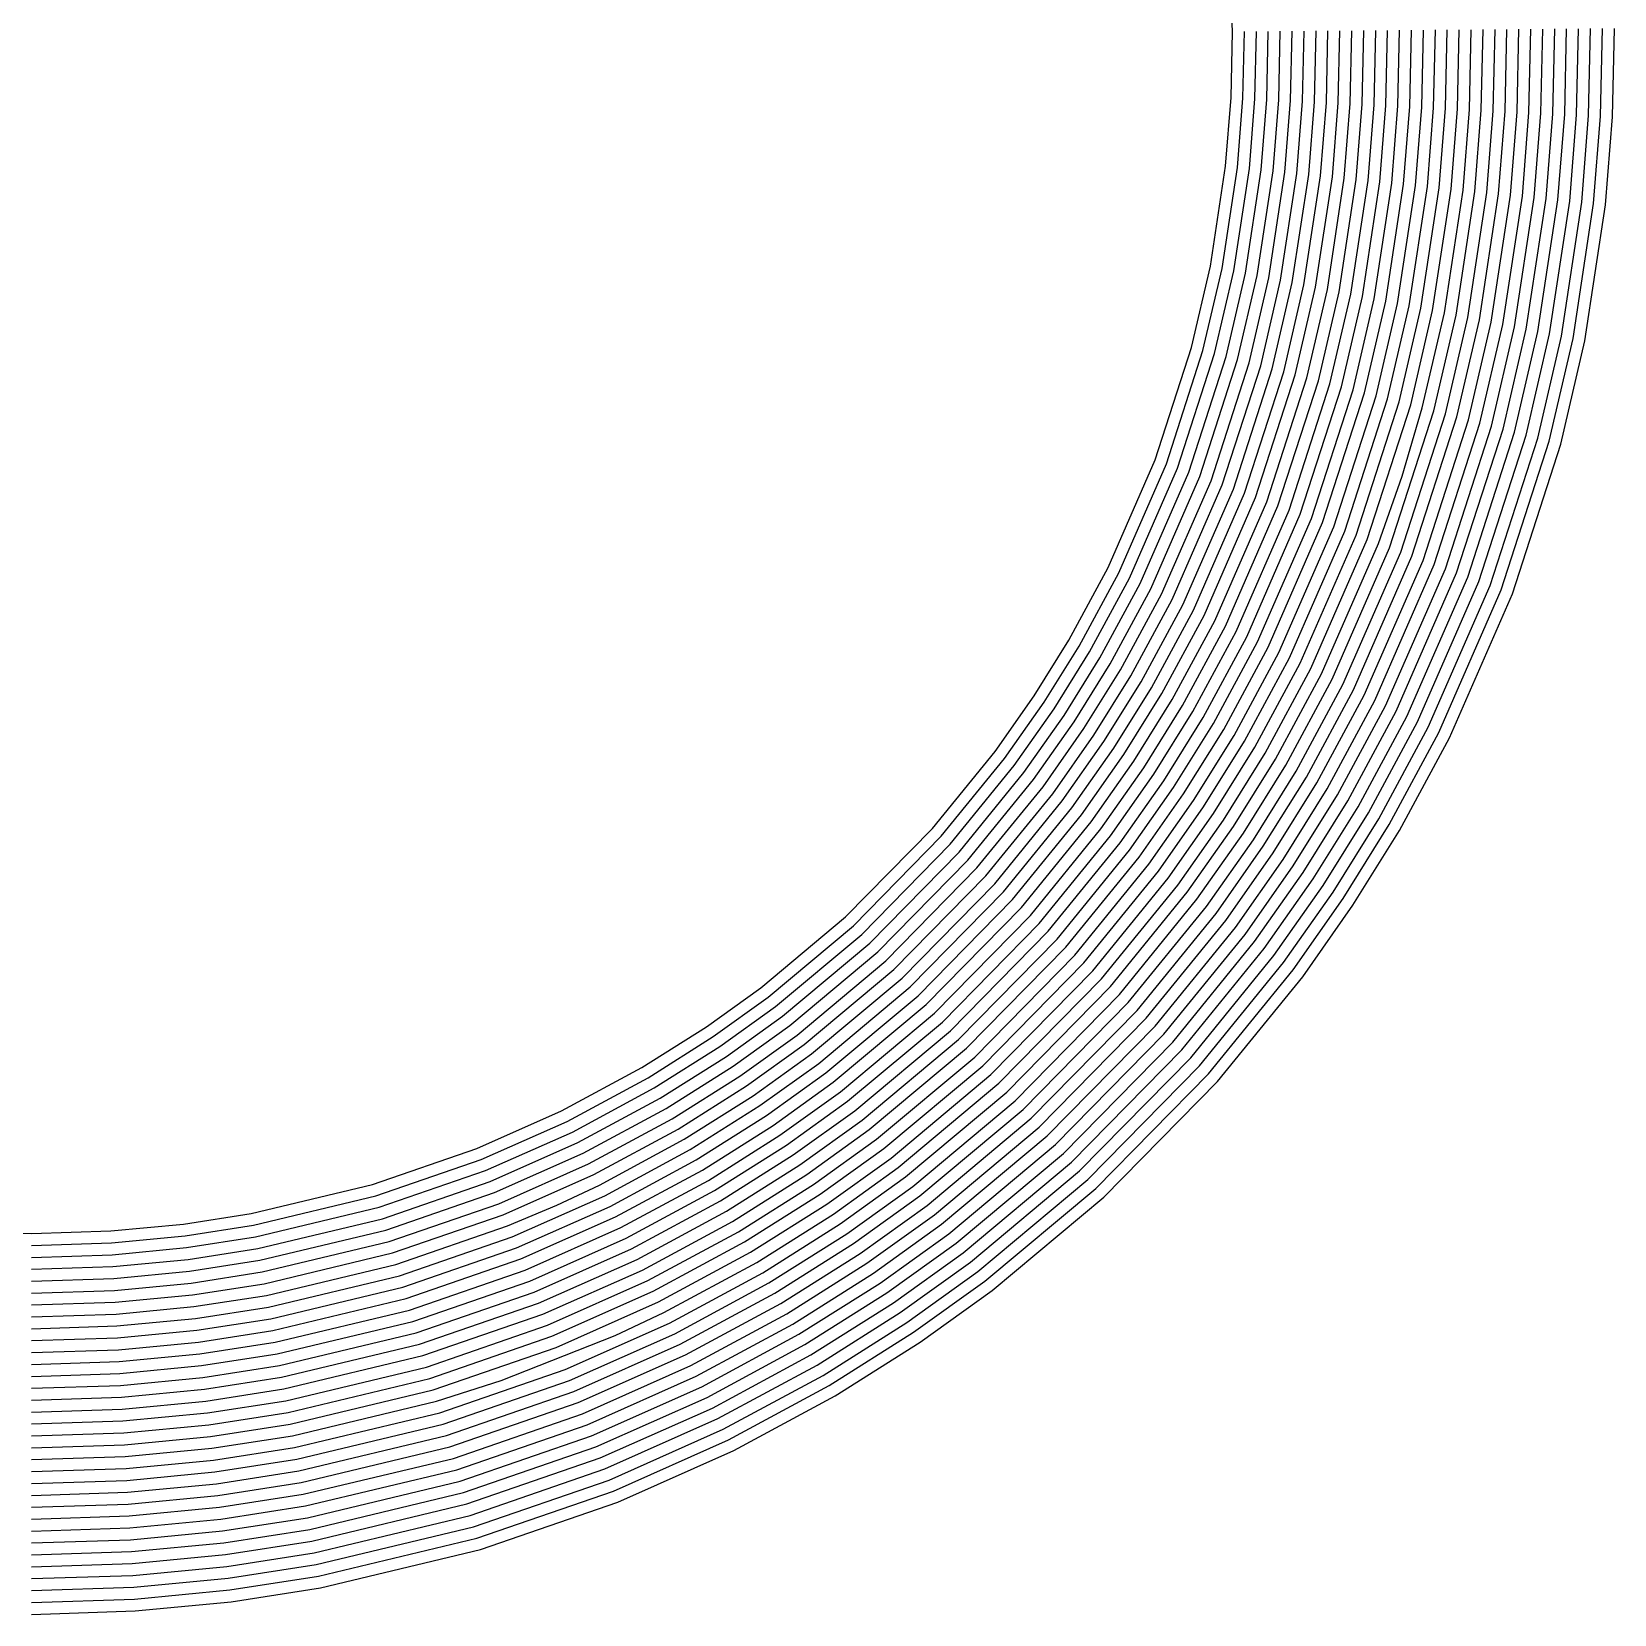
# Model space of a CAD drawing. Header units: metres. Extents: x -19 to 19, y -19.6 to 19.6.
# Drawn here: x 5.002 to 8.982, y 11.71 to 15.69 of the extents above; entities that cross this region are included whole.
import ezdxf

# ---------------------------------------------------------------- set-up
doc = ezdxf.new("R2010")
doc.units = ezdxf.units.M

msp = doc.modelspace()

# ---------------------------------------------------------------- linework, layer by layer
for p, q in [((8.021603, 15.690219, -0.049426), (8.013505, 15.895285, -0.070128)), ((8.017911, 15.524475, -0.032936), (8.021603, 15.690219, -0.049426)), ((8.047885, 15.522976, -0.03279), (8.051616, 15.690474, -0.049454)), ((8.077859, 15.521478, -0.032643), (8.081629, 15.690729, -0.049482)), ((8.107833, 15.51998, -0.032497), (8.111642, 15.690984, -0.049509)), ((8.137807, 15.518481, -0.03235), (8.141655, 15.69124, -0.049537)), ((8.167781, 15.516983, -0.032204), (8.171668, 15.691495, -0.049565)), ((8.197755, 15.515484, -0.032057), (8.201681, 15.69175, -0.049592)), ((8.227729, 15.513986, -0.031911), (8.231695, 15.692006, -0.04962)), ((8.257703, 15.512488, -0.031765), (8.261708, 15.692261, -0.049647)), ((8.287677, 15.510989, -0.031618), (8.291721, 15.692516, -0.049675)), ((8.317651, 15.509491, -0.031472), (8.321734, 15.692771, -0.049702)), ((8.347625, 15.507993, -0.031325), (8.351747, 15.693027, -0.04973)), ((8.377599, 15.506494, -0.031179), (8.38176, 15.693282, -0.049757)), ((8.407573, 15.504996, -0.031032), (8.411773, 15.693537, -0.049785)), ((8.437547, 15.503498, -0.030886), (8.441786, 15.693793, -0.049812)), ((8.467521, 15.501999, -0.03074), (8.471799, 15.694048, -0.04984)), ((8.497495, 15.500501, -0.030593), (8.501812, 15.694303, -0.049868)), ((8.527469, 15.499002, -0.030447), (8.531825, 15.694558, -0.049895)), ((8.557443, 15.497504, -0.0303), (8.561838, 15.694814, -0.049923)), ((8.587417, 15.496006, -0.030154), (8.591851, 15.695069, -0.04995)), ((8.617391, 15.494507, -0.030007), (8.621864, 15.695324, -0.049978)), ((8.647365, 15.493009, -0.029861), (8.651877, 15.695579, -0.050005)), ((8.677339, 15.491511, -0.029715), (8.68189, 15.695835, -0.050033)), ((8.707313, 15.490012, -0.029568), (8.711904, 15.69609, -0.05006)), ((8.737287, 15.488514, -0.029422), (8.741917, 15.696345, -0.050088)), ((8.767261, 15.487015, -0.029275), (8.77193, 15.696601, -0.050116)), ((8.797235, 15.485517, -0.029129), (8.801943, 15.696856, -0.050143)), ((8.827209, 15.484019, -0.028982), (8.831956, 15.697111, -0.050171)), ((8.857183, 15.48252, -0.028836), (8.861969, 15.697366, -0.050198)), ((8.887157, 15.481022, -0.02869), (8.891982, 15.697622, -0.050226)), ((8.917131, 15.479524, -0.028543), (8.921995, 15.697877, -0.050253)), ((8.947105, 15.478025, -0.028397), (8.952008, 15.698132, -0.050281)), ((8.977079, 15.476527, -0.02825), (8.982021, 15.698388, -0.050308)), ((8.004335, 15.352073, -0.015979), (8.017911, 15.524475, -0.032936)), ((8.034189, 15.349045, -0.015685), (8.047885, 15.522976, -0.03279)), ((8.064042, 15.346016, -0.015391), (8.077859, 15.521478, -0.032643)), ((8.093896, 15.342987, -0.015097), (8.107833, 15.51998, -0.032497)), ((8.123749, 15.339958, -0.014803), (8.137807, 15.518481, -0.03235)), ((8.153603, 15.336929, -0.014509), (8.167781, 15.516983, -0.032204)), ((8.183456, 15.333901, -0.014215), (8.197755, 15.515484, -0.032057)), ((8.21331, 15.330872, -0.013921), (8.227729, 15.513986, -0.031911)), ((8.243163, 15.327843, -0.013627), (8.257703, 15.512488, -0.031765)), ((8.273017, 15.324814, -0.013332), (8.287677, 15.510989, -0.031618)), ((8.30287, 15.321785, -0.013038), (8.317651, 15.509491, -0.031472)), ((8.332724, 15.318757, -0.012744), (8.347625, 15.507993, -0.031325)), ((8.362577, 15.315728, -0.01245), (8.377599, 15.506494, -0.031179)), ((8.392431, 15.312699, -0.012156), (8.407573, 15.504996, -0.031032)), ((8.422284, 15.30967, -0.011862), (8.437547, 15.503498, -0.030886)), ((8.452138, 15.306641, -0.011568), (8.467521, 15.501999, -0.03074)), ((8.481991, 15.303613, -0.011274), (8.497495, 15.500501, -0.030593)), ((8.511845, 15.300584, -0.01098), (8.527469, 15.499002, -0.030447)), ((8.541698, 15.297555, -0.010686), (8.557443, 15.497504, -0.0303)), ((8.571552, 15.294526, -0.010391), (8.587417, 15.496006, -0.030154)), ((8.601405, 15.291497, -0.010097), (8.617391, 15.494507, -0.030007)), ((8.631259, 15.288469, -0.009803), (8.647365, 15.493009, -0.029861)), ((8.661112, 15.28544, -0.009509), (8.677339, 15.491511, -0.029715)), ((8.690966, 15.282411, -0.009215), (8.707313, 15.490012, -0.029568)), ((8.720819, 15.279382, -0.008921), (8.737287, 15.488514, -0.029422)), ((8.750673, 15.276353, -0.008627), (8.767261, 15.487015, -0.029275)), ((8.780526, 15.273325, -0.008333), (8.797235, 15.485517, -0.029129)), ((8.81038, 15.270296, -0.008039), (8.827209, 15.484019, -0.028982)), ((8.840233, 15.267267, -0.007745), (8.857183, 15.48252, -0.028836)), ((8.870087, 15.264238, -0.00745), (8.887157, 15.481022, -0.02869)), ((8.89994, 15.261209, -0.007156), (8.917131, 15.479524, -0.028543)), ((8.929794, 15.25818, -0.006862), (8.947105, 15.478025, -0.028397)), ((8.959647, 15.255152, -0.006568), (8.977079, 15.476527, -0.02825)), ((7.965954, 15.100491, 0.008429), (8.004335, 15.352073, -0.015979)), ((7.995381, 15.094612, 0.008989), (8.034189, 15.349045, -0.015685)), ((8.024807, 15.088733, 0.009549), (8.064042, 15.346016, -0.015391)), ((8.054233, 15.082854, 0.010109), (8.093896, 15.342987, -0.015097)), ((8.083659, 15.076975, 0.010669), (8.123749, 15.339958, -0.014803)), ((8.113085, 15.071096, 0.011229), (8.153603, 15.336929, -0.014509)), ((8.142511, 15.065217, 0.011789), (8.183456, 15.333901, -0.014215)), ((8.171937, 15.059338, 0.012349), (8.21331, 15.330872, -0.013921)), ((8.201364, 15.053459, 0.012909), (8.243163, 15.327843, -0.013627)), ((8.23079, 15.04758, 0.013469), (8.273017, 15.324814, -0.013332)), ((8.260216, 15.041701, 0.014029), (8.30287, 15.321785, -0.013038)), ((8.289642, 15.035822, 0.014589), (8.332724, 15.318757, -0.012744)), ((8.319068, 15.029943, 0.015149), (8.362577, 15.315728, -0.01245)), ((8.348494, 15.024063, 0.015709), (8.392431, 15.312699, -0.012156)), ((8.37792, 15.018184, 0.016269), (8.422284, 15.30967, -0.011862)), ((8.407347, 15.012305, 0.016829), (8.452138, 15.306641, -0.011568)), ((8.436773, 15.006426, 0.017389), (8.481991, 15.303613, -0.011274)), ((8.466199, 15.000547, 0.017949), (8.511845, 15.300584, -0.01098)), ((8.495625, 14.994668, 0.018509), (8.541698, 15.297555, -0.010686)), ((8.525051, 14.988789, 0.01907), (8.571552, 15.294526, -0.010391)), ((8.554477, 14.98291, 0.01963), (8.601405, 15.291497, -0.010097)), ((8.583903, 14.977031, 0.02019), (8.631259, 15.288469, -0.009803)), ((8.61333, 14.971152, 0.02075), (8.661112, 15.28544, -0.009509)), ((8.642756, 14.965273, 0.02131), (8.690966, 15.282411, -0.009215)), ((8.672182, 14.959394, 0.02187), (8.720819, 15.279382, -0.008921)), ((8.701608, 14.953515, 0.02243), (8.750673, 15.276353, -0.008627)), ((8.731034, 14.947636, 0.02299), (8.780526, 15.273325, -0.008333)), ((8.76046, 14.941757, 0.02355), (8.81038, 15.270296, -0.008039)), ((8.789886, 14.935878, 0.02411), (8.840233, 15.267267, -0.007745)), ((8.819312, 14.929999, 0.02467), (8.870087, 15.264238, -0.00745)), ((8.848739, 14.92412, 0.02523), (8.89994, 15.261209, -0.007156)), ((8.878165, 14.918241, 0.02579), (8.929794, 15.25818, -0.006862)), ((8.907591, 14.912362, 0.02635), (8.959647, 15.255152, -0.006568)), ((7.918357, 14.895718, 0.027957), (7.965954, 15.100491, 0.008429)), ((7.947387, 14.888132, 0.028669), (7.995381, 15.094612, 0.008989)), ((7.976416, 14.880545, 0.029381), (8.024807, 15.088733, 0.009549)), ((8.005446, 14.872959, 0.030092), (8.054233, 15.082854, 0.010109)), ((8.034475, 14.865372, 0.030804), (8.083659, 15.076975, 0.010669)), ((8.063505, 14.857786, 0.031516), (8.113085, 15.071096, 0.011229)), ((8.092534, 14.850199, 0.032228), (8.142511, 15.065217, 0.011789)), ((8.121564, 14.842613, 0.03294), (8.171937, 15.059338, 0.012349)), ((8.150593, 14.835026, 0.033651), (8.201364, 15.053459, 0.012909)), ((8.179623, 14.82744, 0.034363), (8.23079, 15.04758, 0.013469)), ((8.208652, 14.819853, 0.035075), (8.260216, 15.041701, 0.014029)), ((8.237682, 14.812267, 0.035787), (8.289642, 15.035822, 0.014589)), ((8.266711, 14.80468, 0.036498), (8.319068, 15.029943, 0.015149)), ((8.295741, 14.797094, 0.03721), (8.348494, 15.024063, 0.015709)), ((8.32477, 14.789507, 0.037922), (8.37792, 15.018184, 0.016269)), ((8.3538, 14.781921, 0.038634), (8.407347, 15.012305, 0.016829)), ((8.382829, 14.774334, 0.039345), (8.436773, 15.006426, 0.017389)), ((8.411859, 14.766748, 0.040057), (8.466199, 15.000547, 0.017949)), ((8.440888, 14.759161, 0.040769), (8.495625, 14.994668, 0.018509)), ((8.469918, 14.751575, 0.041481), (8.525051, 14.988789, 0.01907)), ((8.498947, 14.743988, 0.042192), (8.554477, 14.98291, 0.01963)), ((8.527977, 14.736402, 0.042904), (8.583903, 14.977031, 0.02019)), ((8.557006, 14.728815, 0.043616), (8.61333, 14.971152, 0.02075)), ((8.586036, 14.721229, 0.044328), (8.642756, 14.965273, 0.02131)), ((8.615065, 14.713642, 0.04504), (8.672182, 14.959394, 0.02187)), ((8.644095, 14.706056, 0.045751), (8.701608, 14.953515, 0.02243)), ((8.673124, 14.698469, 0.046463), (8.731034, 14.947636, 0.02299)), ((8.702154, 14.690883, 0.047175), (8.76046, 14.941757, 0.02355)), ((8.731183, 14.683296, 0.047887), (8.789886, 14.935878, 0.02411)), ((8.760213, 14.67571, 0.048598), (8.819312, 14.929999, 0.02467)), ((7.827235, 14.613745, 0.054447), (7.918357, 14.895718, 0.027957)), ((7.855311, 14.603193, 0.055412), (7.947387, 14.888132, 0.028669)), ((8.789242, 14.668123, 0.04931), (8.848739, 14.92412, 0.02523)), ((8.818272, 14.660537, 0.050022), (8.878165, 14.918241, 0.02579)), ((8.847301, 14.65295, 0.050734), (8.907591, 14.912362, 0.02635)), ((7.883387, 14.59264, 0.056378), (7.976416, 14.880545, 0.029381)), ((7.911463, 14.582088, 0.057344), (8.005446, 14.872959, 0.030092)), ((7.93954, 14.571536, 0.05831), (8.034475, 14.865372, 0.030804)), ((7.967616, 14.560983, 0.059276), (8.063505, 14.857786, 0.031516)), ((7.995692, 14.550431, 0.060241), (8.092534, 14.850199, 0.032228)), ((8.023768, 14.539879, 0.061207), (8.121564, 14.842613, 0.03294)), ((8.051845, 14.529326, 0.062173), (8.150593, 14.835026, 0.033651)), ((8.079921, 14.518774, 0.063139), (8.179623, 14.82744, 0.034363)), ((8.107997, 14.508222, 0.064105), (8.208652, 14.819853, 0.035075)), ((8.136073, 14.497669, 0.06507), (8.237682, 14.812267, 0.035787)), ((8.164149, 14.487117, 0.066036), (8.266711, 14.80468, 0.036498)), ((8.192226, 14.476565, 0.067002), (8.295741, 14.797094, 0.03721)), ((8.220302, 14.466012, 0.067968), (8.32477, 14.789507, 0.037922)), ((8.248378, 14.45546, 0.068934), (8.3538, 14.781921, 0.038634)), ((8.276454, 14.444908, 0.069899), (8.382829, 14.774334, 0.039345)), ((8.30453, 14.434355, 0.070865), (8.411859, 14.766748, 0.040057)), ((8.332607, 14.423803, 0.071831), (8.440888, 14.759161, 0.040769)), ((8.360683, 14.413251, 0.072797), (8.469918, 14.751575, 0.041481)), ((8.416835, 14.392146, 0.074728), (8.527977, 14.736402, 0.042904)), ((8.444912, 14.381593, 0.075694), (8.557006, 14.728815, 0.043616)), ((8.44827, 14.572397, 0.058181), (8.498947, 14.743988, 0.042192)), ((8.472988, 14.371041, 0.07666), (8.586036, 14.721229, 0.044328)), ((8.501064, 14.360489, 0.077626), (8.615065, 14.713642, 0.04504)), ((8.52914, 14.349936, 0.078592), (8.644095, 14.706056, 0.045751)), ((8.557216, 14.339384, 0.079557), (8.673124, 14.698469, 0.046463)), ((8.585293, 14.328832, 0.080523), (8.702154, 14.690883, 0.047175)), ((8.613369, 14.318279, 0.081489), (8.731183, 14.683296, 0.047887)), ((8.641445, 14.307727, 0.082455), (8.760213, 14.67571, 0.048598)), ((8.669521, 14.297175, 0.083421), (8.789242, 14.668123, 0.04931)), ((8.697597, 14.286622, 0.084386), (8.818272, 14.660537, 0.050022)), ((8.725674, 14.27607, 0.085352), (8.847301, 14.65295, 0.050734)), ((7.708885, 14.342863, 0.079332), (7.827235, 14.613745, 0.054447)), ((7.735714, 14.329465, 0.080531), (7.855311, 14.603193, 0.055412)), ((7.762543, 14.316067, 0.08173), (7.883387, 14.59264, 0.056378)), ((7.789372, 14.302668, 0.082928), (7.911463, 14.582088, 0.057344)), ((7.816202, 14.28927, 0.084127), (7.93954, 14.571536, 0.05831)), ((8.388759, 14.402698, 0.073763), (8.44827, 14.572397, 0.058181)), ((7.843031, 14.275871, 0.085326), (7.967616, 14.560983, 0.059276)), ((7.86986, 14.262473, 0.086525), (7.995692, 14.550431, 0.060241)), ((7.896689, 14.249074, 0.087724), (8.023768, 14.539879, 0.061207)), ((7.923519, 14.235676, 0.088923), (8.051845, 14.529326, 0.062173)), ((7.950348, 14.222277, 0.090122), (8.079921, 14.518774, 0.063139)), ((7.977177, 14.208879, 0.091321), (8.107997, 14.508222, 0.064105)), ((8.004006, 14.19548, 0.09252), (8.136073, 14.497669, 0.06507)), ((8.030836, 14.182082, 0.093719), (8.164149, 14.487117, 0.066036)), ((8.057665, 14.168683, 0.094918), (8.192226, 14.476565, 0.067002)), ((8.084494, 14.155285, 0.096117), (8.220302, 14.466012, 0.067968)), ((8.111323, 14.141886, 0.097316), (8.248378, 14.45546, 0.068934)), ((8.138153, 14.128488, 0.098515), (8.276454, 14.444908, 0.069899)), ((8.164982, 14.115089, 0.099714), (8.30453, 14.434355, 0.070865)), ((8.191811, 14.101691, 0.100913), (8.332607, 14.423803, 0.071831)), ((8.21864, 14.088292, 0.102112), (8.360683, 14.413251, 0.072797)), ((8.24547, 14.074894, 0.10331), (8.388759, 14.402698, 0.073763)), ((8.272299, 14.061495, 0.104509), (8.416835, 14.392146, 0.074728)), ((8.299128, 14.048097, 0.105708), (8.444912, 14.381593, 0.075694)), ((8.325957, 14.034698, 0.106907), (8.472988, 14.371041, 0.07666)), ((7.610075, 14.160094, 0.095865), (7.708885, 14.342863, 0.079332)), ((8.352787, 14.0213, 0.108106), (8.501064, 14.360489, 0.077626)), ((8.379616, 14.007901, 0.109305), (8.52914, 14.349936, 0.078592)), ((8.406445, 13.994503, 0.110504), (8.557216, 14.339384, 0.079557)), ((7.636054, 14.145121, 0.097178), (7.735714, 14.329465, 0.080531)), ((7.662034, 14.130148, 0.098497), (7.762543, 14.316067, 0.08173)), ((7.688013, 14.115175, 0.099816), (7.789372, 14.302668, 0.082928)), ((8.433274, 13.981104, 0.111703), (8.585293, 14.328832, 0.080523)), ((8.460104, 13.967706, 0.112902), (8.613369, 14.318279, 0.081489)), ((8.486933, 13.954307, 0.114101), (8.641445, 14.307727, 0.082455)), ((8.513762, 13.940909, 0.1153), (8.669521, 14.297175, 0.083421)), ((7.713992, 14.100203, 0.101135), (7.816202, 14.28927, 0.084127)), ((7.739971, 14.08523, 0.102454), (7.843031, 14.275871, 0.085326)), ((7.76595, 14.070257, 0.103773), (7.86986, 14.262473, 0.086525)), ((8.540591, 13.92751, 0.116499), (8.697597, 14.286622, 0.084386)), ((8.567421, 13.914112, 0.117698), (8.725674, 14.27607, 0.085352)), ((7.79193, 14.055284, 0.105092), (7.896689, 14.249074, 0.087724)), ((7.817909, 14.040312, 0.106411), (7.923519, 14.235676, 0.088923)), ((7.843888, 14.025339, 0.10773), (7.950348, 14.222277, 0.090122)), ((7.869867, 14.010366, 0.109049), (7.977177, 14.208879, 0.091321)), ((7.895846, 13.995393, 0.110368), (8.004006, 14.19548, 0.09252)), ((7.921826, 13.98042, 0.111687), (8.030836, 14.182082, 0.093719)), ((7.522886, 14.020058, 0.108359), (7.610075, 14.160094, 0.095865)), ((7.547942, 14.003601, 0.109791), (7.636054, 14.145121, 0.097178)), ((7.947805, 13.965448, 0.113006), (8.057665, 14.168683, 0.094918)), ((7.973784, 13.950475, 0.114325), (8.084494, 14.155285, 0.096117)), ((7.999763, 13.935502, 0.115644), (8.111323, 14.141886, 0.097316)), ((7.572998, 13.987145, 0.111223), (7.662034, 14.130148, 0.098497)), ((7.598055, 13.970688, 0.112655), (7.688013, 14.115175, 0.099816)), ((7.623111, 13.954231, 0.114087), (7.713992, 14.100203, 0.101135)), ((8.025743, 13.920529, 0.116963), (8.138153, 14.128488, 0.098515)), ((8.051722, 13.905557, 0.118282), (8.164982, 14.115089, 0.099714)), ((8.077701, 13.890584, 0.119601), (8.191811, 14.101691, 0.100913)), ((7.648167, 13.937774, 0.115519), (7.739971, 14.08523, 0.102454)), ((7.673223, 13.921317, 0.116951), (7.76595, 14.070257, 0.103773)), ((7.69828, 13.904861, 0.118383), (7.79193, 14.055284, 0.105092)), ((8.10368, 13.875611, 0.12092), (8.21864, 14.088292, 0.102112)), ((8.129659, 13.860638, 0.122239), (8.24547, 14.074894, 0.10331)), ((8.155639, 13.845665, 0.123558), (8.272299, 14.061495, 0.104509)), ((7.424408, 13.879892, 0.120749), (7.522886, 14.020058, 0.108359)), ((7.723336, 13.888404, 0.119815), (7.817909, 14.040312, 0.106411)), ((7.748392, 13.871947, 0.121247), (7.843888, 14.025339, 0.10773)), ((8.181618, 13.830693, 0.124878), (8.299128, 14.048097, 0.105708)), ((8.207597, 13.81572, 0.126197), (8.325957, 14.034698, 0.106907)), ((8.233576, 13.800747, 0.127516), (8.352787, 14.0213, 0.108106)), ((7.448591, 13.86219, 0.12227), (7.547942, 14.003601, 0.109791)), ((7.472773, 13.844488, 0.123792), (7.572998, 13.987145, 0.111223)), ((7.773448, 13.85549, 0.122679), (7.869867, 14.010366, 0.109049)), ((7.798505, 13.839033, 0.124111), (7.895846, 13.995393, 0.110368)), ((7.823561, 13.822577, 0.125543), (7.921826, 13.98042, 0.111687)), ((8.259555, 13.785774, 0.128835), (8.379616, 14.007901, 0.109305)), ((8.285535, 13.770802, 0.130154), (8.406445, 13.994503, 0.110504)), ((8.311514, 13.755829, 0.131473), (8.433274, 13.981104, 0.111703)), ((7.496956, 13.826786, 0.125313), (7.598055, 13.970688, 0.112655)), ((7.521139, 13.809084, 0.126834), (7.623111, 13.954231, 0.114087)), ((7.545321, 13.791382, 0.128356), (7.648167, 13.937774, 0.115519)), ((7.848617, 13.80612, 0.126975), (7.947805, 13.965448, 0.113006)), ((7.873674, 13.789663, 0.128407), (7.973784, 13.950475, 0.114325)), ((7.89873, 13.773206, 0.129839), (7.999763, 13.935502, 0.115644)), ((8.337493, 13.740856, 0.132792), (8.460104, 13.967706, 0.112902)), ((8.363472, 13.725883, 0.134111), (8.486933, 13.954307, 0.114101)), ((8.389451, 13.71091, 0.13543), (8.513762, 13.940909, 0.1153)), ((7.569504, 13.77368, 0.129877), (7.673223, 13.921317, 0.116951)), ((7.593687, 13.755978, 0.131399), (7.69828, 13.904861, 0.118383)), ((7.923786, 13.756749, 0.131271), (8.025743, 13.920529, 0.116963)), ((7.948842, 13.740293, 0.132703), (8.051722, 13.905557, 0.118282)), ((8.415431, 13.695938, 0.136749), (8.540591, 13.92751, 0.116499)), ((8.44141, 13.680965, 0.138068), (8.567421, 13.914112, 0.117698)), ((7.266801, 13.686443, 0.137655), (7.424408, 13.879892, 0.120749)), ((7.289204, 13.666543, 0.139334), (7.448591, 13.86219, 0.12227)), ((7.617869, 13.738276, 0.13292), (7.723336, 13.888404, 0.119815)), ((7.642052, 13.720574, 0.134442), (7.748392, 13.871947, 0.121247)), ((7.666235, 13.702872, 0.135963), (7.773448, 13.85549, 0.122679)), ((7.973899, 13.723836, 0.134135), (8.077701, 13.890584, 0.119601)), ((7.998955, 13.707379, 0.135567), (8.10368, 13.875611, 0.12092)), ((8.024011, 13.690922, 0.136999), (8.129659, 13.860638, 0.122239)), ((7.311608, 13.646644, 0.141013), (7.472773, 13.844488, 0.123792)), ((7.334011, 13.626744, 0.142692), (7.496956, 13.826786, 0.125313)), ((7.690417, 13.68517, 0.137484), (7.798505, 13.839033, 0.124111)), ((7.7146, 13.667468, 0.139006), (7.823561, 13.822577, 0.125543)), ((8.049067, 13.674465, 0.138431), (8.155639, 13.845665, 0.123558)), ((8.074124, 13.658009, 0.139863), (8.181618, 13.830693, 0.124878)), ((8.09918, 13.641552, 0.141295), (8.207597, 13.81572, 0.126197)), ((7.356414, 13.606844, 0.144371), (7.521139, 13.809084, 0.126834)), ((7.378818, 13.586944, 0.146051), (7.545321, 13.791382, 0.128356)), ((7.401221, 13.567044, 0.14773), (7.569504, 13.77368, 0.129877)), ((7.738782, 13.649766, 0.140527), (7.848617, 13.80612, 0.126975)), ((7.762965, 13.632064, 0.142049), (7.873674, 13.789663, 0.128407)), ((7.787148, 13.614362, 0.14357), (7.89873, 13.773206, 0.129839)), ((8.124236, 13.625095, 0.142727), (8.233576, 13.800747, 0.127516)), ((8.149293, 13.608638, 0.144159), (8.259555, 13.785774, 0.128835)), ((7.423625, 13.547144, 0.149409), (7.593687, 13.755978, 0.131399)), ((7.446028, 13.527245, 0.151088), (7.617869, 13.738276, 0.13292)), ((7.81133, 13.59666, 0.145091), (7.923786, 13.756749, 0.131271)), ((7.835513, 13.578958, 0.146613), (7.948842, 13.740293, 0.132703)), ((8.174349, 13.592181, 0.145592), (8.285535, 13.770802, 0.130154)), ((8.199405, 13.575725, 0.147024), (8.311514, 13.755829, 0.131473)), ((8.224461, 13.559268, 0.148456), (8.337493, 13.740856, 0.132792)), ((7.468431, 13.507345, 0.152767), (7.642052, 13.720574, 0.134442)), ((7.490835, 13.487445, 0.154446), (7.666235, 13.702872, 0.135963)), ((7.859696, 13.561256, 0.148134), (7.973899, 13.723836, 0.134135)), ((7.883878, 13.543554, 0.149656), (7.998955, 13.707379, 0.135567)), ((8.249518, 13.542811, 0.149888), (8.363472, 13.725883, 0.134111)), ((8.274574, 13.526354, 0.15132), (8.389451, 13.71091, 0.13543)), ((8.29963, 13.509897, 0.152752), (8.415431, 13.695938, 0.136749)), ((7.048517, 13.463831, 0.156764), (7.266801, 13.686443, 0.137655)), ((7.068814, 13.441806, 0.158585), (7.289204, 13.666543, 0.139334)), ((7.513238, 13.467545, 0.156125), (7.690417, 13.68517, 0.137484)), ((7.535641, 13.447645, 0.157804), (7.7146, 13.667468, 0.139006)), ((7.908061, 13.525851, 0.151177), (8.024011, 13.690922, 0.136999)), ((7.932244, 13.508149, 0.152699), (8.049067, 13.674465, 0.138431)), ((7.956426, 13.490447, 0.15422), (8.074124, 13.658009, 0.139863)), ((8.324686, 13.493441, 0.154184), (8.44141, 13.680965, 0.138068)), ((7.08911, 13.419781, 0.160405), (7.311608, 13.646644, 0.141013)), ((7.109407, 13.397756, 0.162226), (7.334011, 13.626744, 0.142692)), ((7.558045, 13.427746, 0.159483), (7.738782, 13.649766, 0.140527)), ((7.580448, 13.407846, 0.161162), (7.762965, 13.632064, 0.142049)), ((7.602852, 13.387946, 0.162841), (7.787148, 13.614362, 0.14357)), ((7.980609, 13.472745, 0.155741), (8.09918, 13.641552, 0.141295)), ((8.004792, 13.455043, 0.157263), (8.124236, 13.625095, 0.142727)), ((7.129703, 13.375731, 0.164047), (7.356414, 13.606844, 0.144371)), ((7.15, 13.353706, 0.165868), (7.378818, 13.586944, 0.146051)), ((7.625255, 13.368046, 0.16452), (7.81133, 13.59666, 0.145091)), ((7.647658, 13.348146, 0.166199), (7.835513, 13.578958, 0.146613)), ((8.028974, 13.437341, 0.158784), (8.149293, 13.608638, 0.144159)), ((8.053157, 13.419639, 0.160306), (8.174349, 13.592181, 0.145592)), ((8.07734, 13.401937, 0.161827), (8.199405, 13.575725, 0.147024)), ((7.170296, 13.331682, 0.167689), (7.401221, 13.567044, 0.14773)), ((7.190593, 13.309657, 0.16951), (7.423625, 13.547144, 0.149409)), ((7.670062, 13.328247, 0.167878), (7.859696, 13.561256, 0.148134)), ((7.692465, 13.308347, 0.169557), (7.883878, 13.543554, 0.149656)), ((8.101522, 13.384235, 0.163349), (8.224461, 13.559268, 0.148456)), ((8.125705, 13.366533, 0.16487), (8.249518, 13.542811, 0.149888)), ((7.21089, 13.287632, 0.171331), (7.446028, 13.527245, 0.151088)), ((7.231186, 13.265607, 0.173152), (7.468431, 13.507345, 0.152767)), ((7.714868, 13.288447, 0.171236), (7.908061, 13.525851, 0.151177)), ((7.737272, 13.268547, 0.172915), (7.932244, 13.508149, 0.152699)), ((8.149888, 13.348831, 0.166391), (8.274574, 13.526354, 0.15132)), ((8.17407, 13.331129, 0.167913), (8.29963, 13.509897, 0.152752)), ((6.835685, 13.28586, 0.171824), (7.048517, 13.463831, 0.156764)), ((7.251483, 13.243582, 0.174973), (7.490835, 13.487445, 0.154446)), ((7.271779, 13.221557, 0.176793), (7.513238, 13.467545, 0.156125)), ((7.759675, 13.248647, 0.174594), (7.956426, 13.490447, 0.15422)), ((7.782078, 13.228747, 0.176273), (7.980609, 13.472745, 0.155741)), ((7.804482, 13.208848, 0.177952), (8.004792, 13.455043, 0.157263)), ((8.198253, 13.313427, 0.169434), (8.324686, 13.493441, 0.154184)), ((6.853857, 13.262056, 0.173758), (7.068814, 13.441806, 0.158585)), ((6.87203, 13.238252, 0.175693), (7.08911, 13.419781, 0.160405)), ((7.292076, 13.199532, 0.178614), (7.535641, 13.447645, 0.157804)), ((7.312373, 13.177507, 0.180435), (7.558045, 13.427746, 0.159483)), ((7.826885, 13.188948, 0.179631), (8.028974, 13.437341, 0.158784)), ((7.849289, 13.169048, 0.18131), (8.053157, 13.419639, 0.160306)), ((6.890203, 13.214448, 0.177628), (7.109407, 13.397756, 0.162226)), ((6.908375, 13.190644, 0.179562), (7.129703, 13.375731, 0.164047)), ((7.332669, 13.155482, 0.182256), (7.580448, 13.407846, 0.161162)), ((7.352966, 13.133457, 0.184077), (7.602852, 13.387946, 0.162841)), ((7.871692, 13.149148, 0.18299), (8.07734, 13.401937, 0.161827)), ((7.894095, 13.129248, 0.184669), (8.101522, 13.384235, 0.163349)), ((6.926548, 13.16684, 0.181497), (7.15, 13.353706, 0.165868)), ((7.373262, 13.111433, 0.185898), (7.625255, 13.368046, 0.16452)), ((7.393559, 13.089408, 0.187719), (7.647658, 13.348146, 0.166199)), ((7.916499, 13.109349, 0.186348), (8.125705, 13.366533, 0.16487)), ((7.938902, 13.089449, 0.188027), (8.149888, 13.348831, 0.166391)), ((6.944721, 13.143036, 0.183432), (7.170296, 13.331682, 0.167689)), ((6.962893, 13.119231, 0.185366), (7.190593, 13.309657, 0.16951)), ((7.413855, 13.067383, 0.18954), (7.670062, 13.328247, 0.167878)), ((7.434152, 13.045358, 0.19136), (7.692465, 13.308347, 0.169557)), ((7.961305, 13.069549, 0.189706), (8.17407, 13.331129, 0.167913)), ((7.983709, 13.049649, 0.191385), (8.198253, 13.313427, 0.169434)), ((6.698649, 13.187513, 0.180062), (6.835685, 13.28586, 0.171824)), ((6.715453, 13.162725, 0.182057), (6.853857, 13.262056, 0.173758)), ((6.981066, 13.095427, 0.187301), (7.21089, 13.287632, 0.171331)), ((6.999239, 13.071623, 0.189236), (7.231186, 13.265607, 0.173152)), ((7.454449, 13.023333, 0.193181), (7.714868, 13.288447, 0.171236)), ((7.474745, 13.001308, 0.195002), (7.737272, 13.268547, 0.172915)), ((6.732257, 13.137937, 0.184052), (6.87203, 13.238252, 0.175693)), ((7.017411, 13.047819, 0.19117), (7.251483, 13.243582, 0.174973)), ((7.035584, 13.024015, 0.193105), (7.271779, 13.221557, 0.176793)), ((7.495042, 12.979283, 0.196823), (7.759675, 13.248647, 0.174594)), ((7.515338, 12.957258, 0.198644), (7.782078, 13.228747, 0.176273)), ((6.536506, 13.085225, 0.188523), (6.698649, 13.187513, 0.180062)), ((6.749061, 13.113149, 0.186048), (6.890203, 13.214448, 0.177628)), ((6.765865, 13.088361, 0.188043), (6.908375, 13.190644, 0.179562)), ((7.053757, 13.000211, 0.19504), (7.292076, 13.199532, 0.178614)), ((7.07193, 12.976407, 0.196974), (7.312373, 13.177507, 0.180435)), ((7.535635, 12.935233, 0.200465), (7.804482, 13.208848, 0.177952)), ((7.555932, 12.913209, 0.202286), (7.826885, 13.188948, 0.179631)), ((6.551688, 13.059412, 0.190581), (6.715453, 13.162725, 0.182057)), ((6.566869, 13.033598, 0.192639), (6.732257, 13.137937, 0.184052)), ((6.782669, 13.063572, 0.190038), (6.926548, 13.16684, 0.181497)), ((6.799472, 13.038784, 0.192034), (6.944721, 13.143036, 0.183432)), ((7.090102, 12.952603, 0.198909), (7.332669, 13.155482, 0.182256)), ((7.576228, 12.891184, 0.204107), (7.849289, 13.169048, 0.18131)), ((7.596525, 12.869159, 0.205928), (7.871692, 13.149148, 0.18299)), ((6.58205, 13.007785, 0.194697), (6.749061, 13.113149, 0.186048)), ((6.816276, 13.013996, 0.194029), (6.962893, 13.119231, 0.185366)), ((7.108275, 12.928799, 0.200844), (7.352966, 13.133457, 0.184077)), ((7.126448, 12.904995, 0.202778), (7.373262, 13.111433, 0.185898)), ((7.616821, 12.847134, 0.207748), (7.894095, 13.129248, 0.184669)), ((7.637118, 12.825109, 0.209569), (7.916499, 13.109349, 0.186348)), ((6.334435, 12.976204, 0.197498), (6.536506, 13.085225, 0.188523)), ((6.347981, 12.949506, 0.199605), (6.551688, 13.059412, 0.190581)), ((6.597232, 12.981971, 0.196755), (6.765865, 13.088361, 0.188043)), ((6.612413, 12.956158, 0.198813), (6.782669, 13.063572, 0.190038)), ((6.83308, 12.989208, 0.196024), (6.981066, 13.095427, 0.187301)), ((6.849884, 12.96442, 0.19802), (6.999239, 13.071623, 0.189236)), ((7.14462, 12.881191, 0.204713), (7.393559, 13.089408, 0.187719)), ((7.162793, 12.857387, 0.206648), (7.413855, 13.067383, 0.18954)), ((7.657414, 12.803084, 0.21139), (7.938902, 13.089449, 0.188027)), ((7.677711, 12.781059, 0.213211), (7.961305, 13.069549, 0.189706)), ((6.361527, 12.922808, 0.201711), (6.566869, 13.033598, 0.192639)), ((6.627594, 12.930344, 0.200871), (6.799472, 13.038784, 0.192034)), ((6.866688, 12.939632, 0.200015), (7.017411, 13.047819, 0.19117)), ((6.883492, 12.914843, 0.202011), (7.035584, 13.024015, 0.193105)), ((7.180966, 12.833583, 0.208582), (7.434152, 13.045358, 0.19136)), ((7.199138, 12.809779, 0.210517), (7.454449, 13.023333, 0.193181)), ((7.698008, 12.759034, 0.215032), (7.983709, 13.049649, 0.191385)), ((6.375074, 12.896111, 0.203818), (6.58205, 13.007785, 0.194697)), ((6.38862, 12.869413, 0.205924), (6.597232, 12.981971, 0.196755)), ((6.642776, 12.904531, 0.202929), (6.816276, 13.013996, 0.194029)), ((6.657957, 12.878717, 0.204988), (6.83308, 12.989208, 0.196024)), ((6.900296, 12.890055, 0.204006), (7.053757, 13.000211, 0.19504)), ((7.217311, 12.785975, 0.212452), (7.474745, 13.001308, 0.195002)), ((7.235484, 12.76217, 0.214386), (7.495042, 12.979283, 0.196823)), ((6.121026, 12.881506, 0.205228), (6.334435, 12.976204, 0.197498)), ((6.132121, 12.85371, 0.2074), (6.347981, 12.949506, 0.199605)), ((6.402166, 12.842716, 0.20803), (6.612413, 12.956158, 0.198813)), ((6.673138, 12.852904, 0.207046), (6.849884, 12.96442, 0.19802)), ((6.68832, 12.82709, 0.209104), (6.866688, 12.939632, 0.200015)), ((6.917099, 12.865267, 0.206001), (7.07193, 12.976407, 0.196974)), ((6.933903, 12.840479, 0.207997), (7.090102, 12.952603, 0.198909)), ((7.253656, 12.738366, 0.216321), (7.515338, 12.957258, 0.198644)), ((6.143216, 12.825914, 0.209572), (6.361527, 12.922808, 0.201711)), ((6.415713, 12.816018, 0.210137), (6.627594, 12.930344, 0.200871)), ((6.429259, 12.789321, 0.212243), (6.642776, 12.904531, 0.202929)), ((6.703501, 12.801277, 0.211162), (6.883492, 12.914843, 0.202011)), ((6.950707, 12.815691, 0.209992), (7.108275, 12.928799, 0.200844)), ((6.967511, 12.790902, 0.211987), (7.126448, 12.904995, 0.202778)), ((7.271829, 12.714562, 0.218256), (7.535635, 12.935233, 0.200465)), ((7.290002, 12.690758, 0.22019), (7.555932, 12.913209, 0.202286)), ((5.858414, 12.790841, 0.212573), (6.121026, 12.881506, 0.205228)), ((6.15431, 12.798118, 0.211744), (6.375074, 12.896111, 0.203818)), ((6.165405, 12.770323, 0.213916), (6.38862, 12.869413, 0.205924)), ((6.442805, 12.762623, 0.214349), (6.657957, 12.878717, 0.204988)), ((6.718683, 12.775463, 0.21322), (6.900296, 12.890055, 0.204006)), ((6.733864, 12.74965, 0.215278), (6.917099, 12.865267, 0.206001)), ((6.984315, 12.766114, 0.213983), (7.14462, 12.881191, 0.204713)), ((7.001119, 12.741326, 0.215978), (7.162793, 12.857387, 0.206648)), ((7.308175, 12.666954, 0.222125), (7.576228, 12.891184, 0.204107)), ((7.326347, 12.64315, 0.22406), (7.596525, 12.869159, 0.205928)), ((5.866899, 12.762143, 0.214795), (6.132121, 12.85371, 0.2074)), ((5.875385, 12.733444, 0.217018), (6.143216, 12.825914, 0.209572)), ((6.176499, 12.742527, 0.216089), (6.402166, 12.842716, 0.20803)), ((6.456352, 12.735926, 0.216456), (6.673138, 12.852904, 0.207046)), ((6.469898, 12.709228, 0.218562), (6.68832, 12.82709, 0.209104)), ((6.749045, 12.723836, 0.217336), (6.933903, 12.840479, 0.207997)), ((7.017923, 12.716538, 0.217973), (7.180966, 12.833583, 0.208582)), ((7.34452, 12.619346, 0.225994), (7.616821, 12.847134, 0.207748)), ((7.362693, 12.595542, 0.227929), (7.637118, 12.825109, 0.209569)), ((5.55363, 12.717962, 0.218445), (5.858414, 12.790841, 0.212573)), ((5.883871, 12.704746, 0.21924), (6.15431, 12.798118, 0.211744)), ((6.187594, 12.714731, 0.218261), (6.415713, 12.816018, 0.210137)), ((6.322224, 12.739037, 0.216292), (6.429259, 12.789321, 0.212243)), ((6.483444, 12.682531, 0.220669), (6.703501, 12.801277, 0.211162)), ((6.764227, 12.698023, 0.219394), (6.950707, 12.815691, 0.209992)), ((6.779408, 12.672209, 0.221452), (6.967511, 12.790902, 0.211987)), ((7.034726, 12.69175, 0.219969), (7.199138, 12.809779, 0.210517)), ((7.05153, 12.666961, 0.221964), (7.217311, 12.785975, 0.212452)), ((7.380865, 12.571738, 0.229864), (7.657414, 12.803084, 0.21139)), ((7.399038, 12.547934, 0.231798), (7.677711, 12.781059, 0.213211)), ((5.55908, 12.688537, 0.220707), (5.866899, 12.762143, 0.214795)), ((5.892357, 12.676048, 0.221463), (6.165405, 12.770323, 0.213916)), ((5.900843, 12.64735, 0.223685), (6.176499, 12.742527, 0.216089)), ((6.198688, 12.686935, 0.220433), (6.322224, 12.739037, 0.216292)), ((6.209783, 12.659139, 0.222605), (6.442805, 12.762623, 0.214349)), ((6.496991, 12.655833, 0.222775), (6.718683, 12.775463, 0.21322)), ((6.510537, 12.629135, 0.224881), (6.733864, 12.74965, 0.215278)), ((6.794589, 12.646396, 0.223511), (6.984315, 12.766114, 0.213983)), ((6.809771, 12.620582, 0.225569), (7.001119, 12.741326, 0.215978)), ((7.068334, 12.642173, 0.223959), (7.235484, 12.76217, 0.214386)), ((7.085138, 12.617385, 0.225955), (7.253656, 12.738366, 0.216321)), ((7.417211, 12.52413, 0.233733), (7.698008, 12.759034, 0.215032)), ((5.383534, 12.69148, 0.220572), (5.55363, 12.717962, 0.218445)), ((5.564529, 12.659111, 0.222969), (5.875385, 12.733444, 0.217018)), ((5.569978, 12.629685, 0.225232), (5.883871, 12.704746, 0.21924)), ((5.909329, 12.618651, 0.225908), (6.187594, 12.714731, 0.218261)), ((6.220877, 12.631343, 0.224777), (6.456352, 12.735926, 0.216456)), ((6.231972, 12.603547, 0.226949), (6.469898, 12.709228, 0.218562)), ((6.524084, 12.602438, 0.226988), (6.749045, 12.723836, 0.217336)), ((6.824952, 12.594769, 0.227627), (7.017923, 12.716538, 0.217973)), ((7.101942, 12.592597, 0.22795), (7.271829, 12.714562, 0.218256)), ((4.803559, 12.673976, 0.222008), (5.001511, 12.667459, 0.222516)), ((5.001511, 12.667459, 0.222516), (5.200294, 12.673917, 0.221986)), ((5.200294, 12.673917, 0.221986), (5.383534, 12.69148, 0.220572)), ((5.20222, 12.644051, 0.224273), (5.387287, 12.66179, 0.222849)), ((5.387287, 12.66179, 0.222849), (5.55908, 12.688537, 0.220707)), ((5.391041, 12.632099, 0.225126), (5.564529, 12.659111, 0.222969)), ((5.575428, 12.600259, 0.227494), (5.892357, 12.676048, 0.221463)), ((5.917814, 12.589953, 0.228131), (6.198688, 12.686935, 0.220433)), ((5.9263, 12.561255, 0.230353), (6.209783, 12.659139, 0.222605)), ((6.243066, 12.575751, 0.229122), (6.483444, 12.682531, 0.220669)), ((6.53763, 12.57574, 0.229094), (6.764227, 12.698023, 0.219394)), ((6.551176, 12.549043, 0.2312), (6.779408, 12.672209, 0.221452)), ((6.840133, 12.568955, 0.229685), (7.034726, 12.69175, 0.219969)), ((6.855315, 12.543142, 0.231743), (7.05153, 12.666961, 0.221964)), ((7.118746, 12.567809, 0.229945), (7.290002, 12.690758, 0.22019)), ((7.13555, 12.54302, 0.231941), (7.308175, 12.666954, 0.222125)), ((5.001505, 12.63753, 0.224805), (5.20222, 12.644051, 0.224273)), ((5.204147, 12.614185, 0.226559), (5.391041, 12.632099, 0.225126)), ((5.394795, 12.602409, 0.227403), (5.569978, 12.629685, 0.225232)), ((5.580877, 12.570834, 0.229756), (5.900843, 12.64735, 0.223685)), ((5.586327, 12.541408, 0.232019), (5.909329, 12.618651, 0.225908)), ((5.934786, 12.532557, 0.232576), (6.220877, 12.631343, 0.224777)), ((6.254161, 12.547956, 0.231294), (6.496991, 12.655833, 0.222775)), ((6.265255, 12.52016, 0.233466), (6.510537, 12.629135, 0.224881)), ((6.564723, 12.522345, 0.233307), (6.794589, 12.646396, 0.223511)), ((6.578269, 12.495648, 0.235413), (6.809771, 12.620582, 0.225569)), ((6.870496, 12.517328, 0.233801), (7.068334, 12.642173, 0.223959)), ((7.152353, 12.518232, 0.233936), (7.326347, 12.64315, 0.22406)), ((7.169157, 12.493444, 0.235931), (7.34452, 12.619346, 0.225994)), ((5.001492, 12.577673, 0.229384), (5.206073, 12.58432, 0.228845)), ((5.001499, 12.607601, 0.227095), (5.204147, 12.614185, 0.226559)), ((5.206073, 12.58432, 0.228845), (5.394795, 12.602409, 0.227403)), ((5.398549, 12.572719, 0.229679), (5.575428, 12.600259, 0.227494)), ((5.591776, 12.511982, 0.234281), (5.917814, 12.589953, 0.228131)), ((5.943272, 12.503858, 0.234798), (6.231972, 12.603547, 0.226949)), ((6.27635, 12.492364, 0.235638), (6.524084, 12.602438, 0.226988)), ((6.591815, 12.46895, 0.23752), (6.824952, 12.594769, 0.227627)), ((6.885677, 12.491515, 0.235859), (7.085138, 12.617385, 0.225955)), ((6.900859, 12.465701, 0.237917), (7.101942, 12.592597, 0.22795)), ((7.185961, 12.468656, 0.237927), (7.362693, 12.595542, 0.227929)), ((5.001486, 12.547744, 0.231674), (5.207999, 12.554454, 0.231131)), ((5.207999, 12.554454, 0.231131), (5.398549, 12.572719, 0.229679)), ((5.209926, 12.524588, 0.233417), (5.402302, 12.543029, 0.231956)), ((5.402302, 12.543029, 0.231956), (5.580877, 12.570834, 0.229756)), ((5.406056, 12.513338, 0.234233), (5.586327, 12.541408, 0.232019)), ((5.597226, 12.482556, 0.236543), (5.9263, 12.561255, 0.230353)), ((5.951758, 12.47516, 0.237021), (6.243066, 12.575751, 0.229122)), ((5.960244, 12.446462, 0.239243), (6.254161, 12.547956, 0.231294)), ((6.287444, 12.464568, 0.23781), (6.53763, 12.57574, 0.229094)), ((6.298539, 12.436772, 0.239983), (6.551176, 12.549043, 0.2312)), ((6.605362, 12.442253, 0.239626), (6.840133, 12.568955, 0.229685)), ((6.618908, 12.415555, 0.241732), (6.855315, 12.543142, 0.231743)), ((6.91604, 12.439888, 0.239976), (7.118746, 12.567809, 0.229945)), ((6.931222, 12.414074, 0.242034), (7.13555, 12.54302, 0.231941)), ((7.202765, 12.443868, 0.239922), (7.380865, 12.571738, 0.229864)), ((7.219569, 12.419079, 0.241917), (7.399038, 12.547934, 0.231798)), ((5.001479, 12.517815, 0.233963), (5.209926, 12.524588, 0.233417)), ((5.211852, 12.494722, 0.235703), (5.406056, 12.513338, 0.234233)), ((5.40981, 12.483648, 0.236509), (5.591776, 12.511982, 0.234281)), ((5.602675, 12.453131, 0.238806), (5.934786, 12.532557, 0.232576)), ((5.608124, 12.423705, 0.241068), (5.943272, 12.503858, 0.234798)), ((5.968729, 12.417764, 0.241466), (6.265255, 12.52016, 0.233466)), ((6.309633, 12.408976, 0.242155), (6.564723, 12.522345, 0.233307)), ((6.632454, 12.388858, 0.243839), (6.870496, 12.517328, 0.233801)), ((6.946403, 12.388261, 0.244092), (7.152353, 12.518232, 0.233936)), ((7.236373, 12.394291, 0.243913), (7.417211, 12.52413, 0.233733)), ((5.001467, 12.457958, 0.238542), (5.213778, 12.464857, 0.23799)), ((5.001473, 12.487887, 0.236253), (5.211852, 12.494722, 0.235703)), ((5.213778, 12.464857, 0.23799), (5.40981, 12.483648, 0.236509)), ((5.413564, 12.453958, 0.238786), (5.597226, 12.482556, 0.236543)), ((5.613574, 12.394279, 0.243331), (5.951758, 12.47516, 0.237021)), ((5.977215, 12.389065, 0.243689), (6.27635, 12.492364, 0.235638)), ((5.985701, 12.360367, 0.245911), (6.287444, 12.464568, 0.23781)), ((6.320728, 12.38118, 0.244327), (6.578269, 12.495648, 0.235413)), ((6.469159, 12.411317, 0.242017), (6.591815, 12.46895, 0.23752)), ((6.646001, 12.36216, 0.245945), (6.885677, 12.491515, 0.235859)), ((6.659547, 12.335462, 0.248051), (6.900859, 12.465701, 0.237917)), ((6.961584, 12.362447, 0.24615), (7.169157, 12.493444, 0.235931)), ((6.976766, 12.336634, 0.248208), (7.185961, 12.468656, 0.237927)), ((5.00146, 12.428029, 0.240832), (5.215705, 12.434991, 0.240276)), ((5.215705, 12.434991, 0.240276), (5.413564, 12.453958, 0.238786)), ((5.217631, 12.405125, 0.242562), (5.417318, 12.424268, 0.241063)), ((5.417318, 12.424268, 0.241063), (5.602675, 12.453131, 0.238806)), ((5.421071, 12.394577, 0.24334), (5.608124, 12.423705, 0.241068)), ((5.619023, 12.364853, 0.245593), (5.960244, 12.446462, 0.239243)), ((5.994187, 12.331669, 0.248134), (6.298539, 12.436772, 0.239983)), ((6.342917, 12.325589, 0.248671), (6.605362, 12.442253, 0.239626)), ((6.673093, 12.308765, 0.250158), (6.91604, 12.439888, 0.239976)), ((6.991947, 12.31082, 0.250266), (7.202765, 12.443868, 0.239922)), ((5.001454, 12.398101, 0.243121), (5.217631, 12.405125, 0.242562)), ((5.219557, 12.375259, 0.244848), (5.421071, 12.394577, 0.24334)), ((5.424825, 12.364887, 0.245616), (5.613574, 12.394279, 0.243331)), ((5.624473, 12.335428, 0.247855), (5.968729, 12.417764, 0.241466)), ((5.629922, 12.306002, 0.250118), (5.977215, 12.389065, 0.243689)), ((6.002673, 12.302971, 0.250356), (6.309633, 12.408976, 0.242155)), ((6.011159, 12.274272, 0.252579), (6.320728, 12.38118, 0.244327)), ((6.181945, 12.297617, 0.250802), (6.469159, 12.411317, 0.242017)), ((6.354011, 12.297793, 0.250843), (6.618908, 12.415555, 0.241732)), ((6.365106, 12.269997, 0.253016), (6.632454, 12.388858, 0.243839)), ((6.68664, 12.282067, 0.252264), (6.931222, 12.414074, 0.242034)), ((6.700186, 12.25537, 0.254371), (6.946403, 12.388261, 0.244092)), ((7.007128, 12.285007, 0.252324), (7.219569, 12.419079, 0.241917)), ((7.02231, 12.259194, 0.254382), (7.236373, 12.394291, 0.243913)), ((5.001441, 12.338243, 0.2477), (5.221484, 12.345394, 0.247134)), ((5.001448, 12.368172, 0.245411), (5.219557, 12.375259, 0.244848)), ((5.221484, 12.345394, 0.247134), (5.424825, 12.364887, 0.245616)), ((5.428579, 12.335197, 0.247893), (5.619023, 12.364853, 0.245593)), ((5.635372, 12.276576, 0.25238), (5.985701, 12.360367, 0.245911)), ((6.376201, 12.242201, 0.255188), (6.646001, 12.36216, 0.245945)), ((6.713733, 12.228672, 0.256477), (6.961584, 12.362447, 0.24615)), ((5.001435, 12.308314, 0.24999), (5.22341, 12.315528, 0.249421)), ((5.22341, 12.315528, 0.249421), (5.428579, 12.335197, 0.247893)), ((5.225337, 12.285662, 0.251707), (5.432333, 12.305507, 0.25017)), ((5.432333, 12.305507, 0.25017), (5.624473, 12.335428, 0.247855)), ((5.436087, 12.275816, 0.252446), (5.629922, 12.306002, 0.250118)), ((5.640821, 12.247151, 0.254642), (5.994187, 12.331669, 0.248134)), ((5.64627, 12.217725, 0.256905), (6.002673, 12.302971, 0.250356)), ((6.02813, 12.216876, 0.257024), (6.342917, 12.325589, 0.248671)), ((6.387295, 12.214405, 0.25736), (6.659547, 12.335462, 0.248051)), ((6.39839, 12.186609, 0.259532), (6.673093, 12.308765, 0.250158)), ((6.727279, 12.201975, 0.258583), (6.976766, 12.336634, 0.248208)), ((6.740825, 12.175277, 0.26069), (6.991947, 12.31082, 0.250266)), ((5.001428, 12.278386, 0.252279), (5.225337, 12.285662, 0.251707)), ((5.227263, 12.255796, 0.253993), (5.436087, 12.275816, 0.252446)), ((5.43984, 12.246126, 0.254723), (5.635372, 12.276576, 0.25238)), ((5.65172, 12.188299, 0.259167), (6.011159, 12.274272, 0.252579)), ((6.019644, 12.245574, 0.254801), (6.181945, 12.297617, 0.250802)), ((6.036616, 12.188178, 0.259247), (6.354011, 12.297793, 0.250843)), ((6.045102, 12.159479, 0.261469), (6.365106, 12.269997, 0.253016)), ((6.409484, 12.158813, 0.261704), (6.68664, 12.282067, 0.252264)), ((6.754372, 12.14858, 0.262796), (7.007128, 12.285007, 0.252324)), ((5.001416, 12.218528, 0.256858), (5.229189, 12.22593, 0.256279)), ((5.001422, 12.248457, 0.254569), (5.227263, 12.255796, 0.253993)), ((5.229189, 12.22593, 0.256279), (5.43984, 12.246126, 0.254723)), ((5.443594, 12.216436, 0.257), (5.640821, 12.247151, 0.254642)), ((5.657169, 12.158873, 0.261429), (6.019644, 12.245574, 0.254801)), ((6.053588, 12.130781, 0.263692), (6.376201, 12.242201, 0.255188)), ((6.420579, 12.131017, 0.263876), (6.700186, 12.25537, 0.254371)), ((6.431673, 12.103222, 0.266049), (6.713733, 12.228672, 0.256477)), ((6.767918, 12.121882, 0.264903), (7.02231, 12.259194, 0.254382)), ((5.001409, 12.1886, 0.259148), (5.231116, 12.196065, 0.258565)), ((5.231116, 12.196065, 0.258565), (5.443594, 12.216436, 0.257)), ((5.233042, 12.166199, 0.260851), (5.447348, 12.186746, 0.259277)), ((5.447348, 12.186746, 0.259277), (5.64627, 12.217725, 0.256905)), ((5.451102, 12.157055, 0.261553), (5.65172, 12.188299, 0.259167)), ((5.662619, 12.129448, 0.263692), (6.02813, 12.216876, 0.257024)), ((5.668068, 12.100022, 0.265954), (6.036616, 12.188178, 0.259247)), ((6.062074, 12.102083, 0.265914), (6.387295, 12.214405, 0.25736)), ((6.070559, 12.073385, 0.268137), (6.39839, 12.186609, 0.259532)), ((6.442768, 12.075426, 0.268221), (6.727279, 12.201975, 0.258583)), ((5.001403, 12.158671, 0.261438), (5.233042, 12.166199, 0.260851)), ((5.234968, 12.136333, 0.263138), (5.451102, 12.157055, 0.261553)), ((5.454856, 12.127365, 0.26383), (5.657169, 12.158873, 0.261429)), ((5.673517, 12.070596, 0.268217), (6.045102, 12.159479, 0.261469)), ((6.079045, 12.044686, 0.270359), (6.409484, 12.158813, 0.261704)), ((6.453862, 12.04763, 0.270393), (6.740825, 12.175277, 0.26069)), ((6.464957, 12.019834, 0.272565), (6.754372, 12.14858, 0.262796)), ((5.00139, 12.098814, 0.266017), (5.236895, 12.106467, 0.265424)), ((5.001396, 12.128742, 0.263727), (5.234968, 12.136333, 0.263138)), ((5.236895, 12.106467, 0.265424), (5.454856, 12.127365, 0.26383)), ((5.458609, 12.097675, 0.266107), (5.662619, 12.129448, 0.263692)), ((5.678967, 12.04117, 0.270479), (6.053588, 12.130781, 0.263692)), ((5.684416, 12.011745, 0.272741), (6.062074, 12.102083, 0.265914)), ((6.087531, 12.015988, 0.272582), (6.420579, 12.131017, 0.263876)), ((6.096017, 11.98729, 0.274804), (6.431673, 12.103222, 0.266049)), ((6.476051, 11.992038, 0.274737), (6.767918, 12.121882, 0.264903)), ((5.001384, 12.068885, 0.268306), (5.238821, 12.076602, 0.26771)), ((5.238821, 12.076602, 0.26771), (5.458609, 12.097675, 0.266107)), ((5.240747, 12.046736, 0.269996), (5.462363, 12.067985, 0.268383)), ((5.462363, 12.067985, 0.268383), (5.668068, 12.100022, 0.265954)), ((5.466117, 12.038294, 0.27066), (5.673517, 12.070596, 0.268217)), ((5.689866, 11.982319, 0.275004), (6.070559, 12.073385, 0.268137)), ((6.104503, 11.958591, 0.277027), (6.442768, 12.075426, 0.268221)), ((5.001377, 12.038956, 0.270596), (5.240747, 12.046736, 0.269996)), ((5.242674, 12.01687, 0.272282), (5.466117, 12.038294, 0.27066)), ((5.469871, 12.008604, 0.272937), (5.678967, 12.04117, 0.270479)), ((5.695315, 11.952893, 0.277266), (6.079045, 12.044686, 0.270359)), ((6.112989, 11.929893, 0.27925), (6.453862, 12.04763, 0.270393)), ((5.001364, 11.979099, 0.275175), (5.2446, 11.987004, 0.274568)), ((5.001371, 12.009027, 0.272885), (5.242674, 12.01687, 0.272282)), ((5.2446, 11.987004, 0.274568), (5.469871, 12.008604, 0.272937)), ((5.473625, 11.978914, 0.275213), (5.684416, 12.011745, 0.272741)), ((5.477378, 11.949224, 0.27749), (5.689866, 11.982319, 0.275004)), ((5.700765, 11.923467, 0.279528), (6.087531, 12.015988, 0.272582)), ((5.706214, 11.894042, 0.281791), (6.096017, 11.98729, 0.274804)), ((6.121474, 11.901195, 0.281472), (6.464957, 12.019834, 0.272565)), ((6.12996, 11.872497, 0.283695), (6.476051, 11.992038, 0.274737)), ((5.001358, 11.94917, 0.277464), (5.246526, 11.957139, 0.276855)), ((5.246526, 11.957139, 0.276855), (5.473625, 11.978914, 0.275213)), ((5.248453, 11.927273, 0.279141), (5.477378, 11.949224, 0.27749)), ((5.481132, 11.919533, 0.279767), (5.695315, 11.952893, 0.277266)), ((5.711663, 11.864616, 0.284053), (6.104503, 11.958591, 0.277027)), ((5.001352, 11.919241, 0.279754), (5.248453, 11.927273, 0.279141)), ((5.250379, 11.897407, 0.281427), (5.481132, 11.919533, 0.279767)), ((5.484886, 11.889843, 0.282044), (5.700765, 11.923467, 0.279528)), ((5.717113, 11.83519, 0.286315), (6.112989, 11.929893, 0.27925)), ((5.001339, 11.859384, 0.284333), (5.252305, 11.867541, 0.283713)), ((5.001345, 11.889313, 0.282043), (5.250379, 11.897407, 0.281427)), ((5.252305, 11.867541, 0.283713), (5.484886, 11.889843, 0.282044)), ((5.48864, 11.860153, 0.28432), (5.706214, 11.894042, 0.281791)), ((5.492394, 11.830463, 0.286597), (5.711663, 11.864616, 0.284053)), ((5.722562, 11.805764, 0.288578), (6.121474, 11.901195, 0.281472)), ((5.728012, 11.776339, 0.29084), (6.12996, 11.872497, 0.283695)), ((5.001332, 11.829455, 0.286622), (5.254232, 11.837676, 0.285999)), ((5.254232, 11.837676, 0.285999), (5.48864, 11.860153, 0.28432)), ((5.256158, 11.80781, 0.288286), (5.492394, 11.830463, 0.286597)), ((5.496147, 11.800772, 0.288874), (5.717113, 11.83519, 0.286315)), ((5.001326, 11.799527, 0.288912), (5.256158, 11.80781, 0.288286)), ((5.258085, 11.777944, 0.290572), (5.496147, 11.800772, 0.288874)), ((5.499901, 11.771082, 0.29115), (5.722562, 11.805764, 0.288578)), ((5.001313, 11.739669, 0.293491), (5.260011, 11.748078, 0.292858)), ((5.00132, 11.769598, 0.291201), (5.258085, 11.777944, 0.290572)), ((5.260011, 11.748078, 0.292858), (5.499901, 11.771082, 0.29115)), ((5.503655, 11.741392, 0.293427), (5.728012, 11.776339, 0.29084)), ((5.001307, 11.70974, 0.29578), (5.261937, 11.718212, 0.295144)), ((5.261937, 11.718212, 0.295144), (5.503655, 11.741392, 0.293427))]:
    msp.add_line(p, q)

doc.saveas('drawing.dxf')
